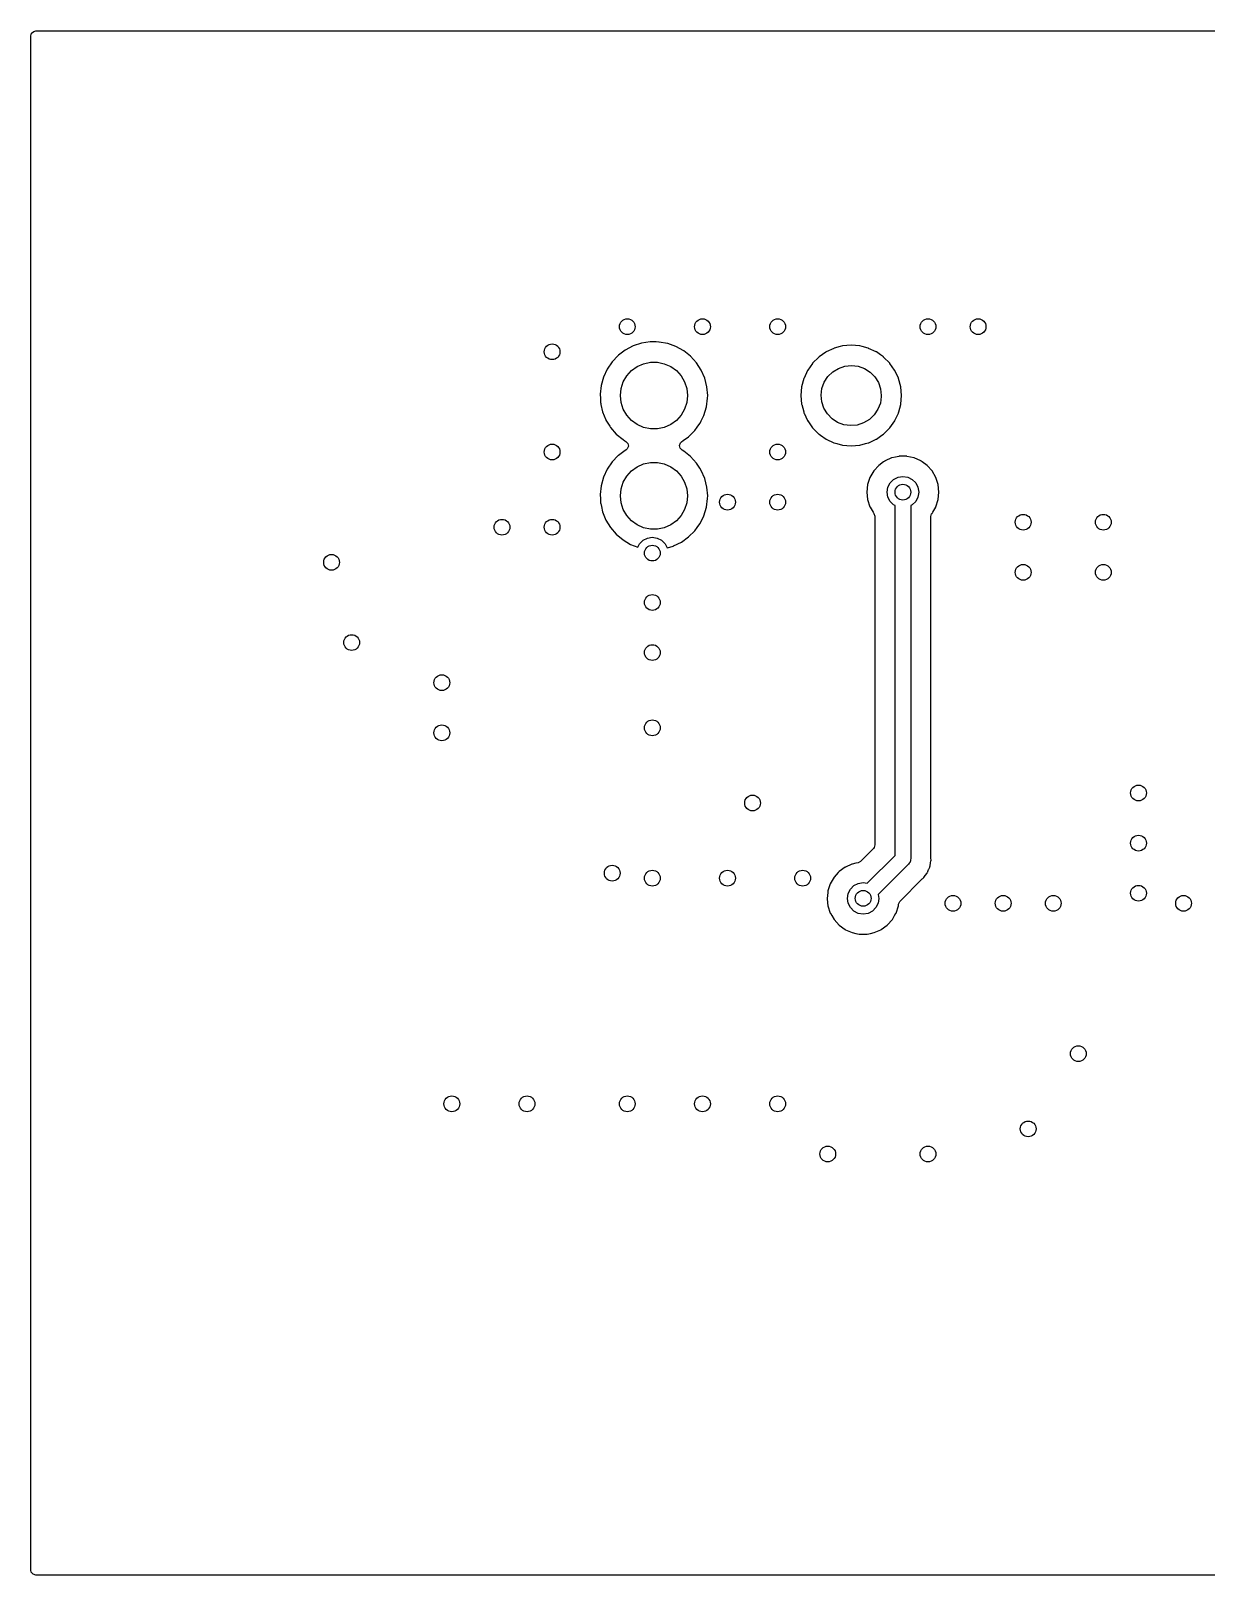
# Model space of a CAD drawing. Extents: x 4.34 to 6.68, y -4.43 to -2.89.
# Drawn here: x 4.341 to 5.514, y -4.431 to -2.891 of the extents above; entities that cross this region are included whole.
import ezdxf

# ---------------------------------------------------------------- set-up
doc = ezdxf.new("R2010")
doc.units = 0
doc.header["$MEASUREMENT"] = 0
doc.layers.add('BLACK', color=7, linetype='CONTINUOUS')

msp = doc.modelspace()

# ---------------------------------------------------------------- linework, layer by layer
at = {"layer": 'BLACK', "linetype": 'CONTINUOUS'}
for p, q in [((4.34108, -2.89587), (4.34186, -2.89319)), ((4.34186, -2.89319), (4.34398, -2.89136)), ((4.34398, -2.89136), (4.34604, -2.89091)), ((4.34604, -2.89091), (6.67612, -2.89091)), ((4.34108, -4.42595), (4.34108, -2.89587)), ((4.95021, -3.20241), (4.94185, -3.20514)), ((4.95891, -3.20107), (4.95021, -3.20241)), ((4.95911, -3.20108), (4.95891, -3.20107)), ((4.96479, -3.20115), (4.95911, -3.20108)), ((4.95911, -3.20108), (4.95911, -3.20108)), ((4.9677, -3.20118), (4.96479, -3.20115)), ((4.9679, -3.20122), (4.9677, -3.20118)), ((4.97616, -3.20269), (4.9679, -3.20122)), ((4.9679, -3.20122), (4.9679, -3.20122)), ((4.97636, -3.20272), (4.97616, -3.20269)), ((4.97616, -3.20269), (4.97616, -3.20269)), ((4.97655, -3.20279), (4.97636, -3.20272)), ((4.98446, -3.20559), (4.97655, -3.20279)), ((4.97655, -3.20279), (4.97655, -3.20279)), ((4.92702, -3.21448), (4.92094, -3.22084)), ((4.92718, -3.21436), (4.92702, -3.21448)), ((4.93389, -3.20932), (4.92718, -3.21436)), ((4.93405, -3.2092), (4.93389, -3.20932)), ((4.93389, -3.20932), (4.93389, -3.20932)), ((4.94185, -3.20514), (4.93405, -3.2092)), ((4.98465, -3.20566), (4.98446, -3.20559)), ((4.98446, -3.20559), (4.98446, -3.20559)), ((4.99235, -3.20991), (4.98465, -3.20566)), ((4.99251, -3.21004), (4.99235, -3.20991)), ((4.99909, -3.21524), (4.99251, -3.21004)), ((4.99251, -3.21004), (4.99251, -3.21004)), ((4.99925, -3.21536), (4.99909, -3.21524)), ((4.99909, -3.21524), (4.99909, -3.21524)), ((5.00517, -3.22187), (4.99925, -3.21536)), ((5.12723, -3.21615), (5.12104, -3.22234)), ((5.1274, -3.21602), (5.12723, -3.21615)), ((5.13422, -3.21125), (5.1274, -3.21602)), ((5.1274, -3.21602), (5.1274, -3.21602)), ((5.1344, -3.21113), (5.13422, -3.21125)), ((5.13422, -3.21125), (5.13422, -3.21125)), ((5.13459, -3.21104), (5.1344, -3.21113)), ((5.14213, -3.20752), (5.13459, -3.21104)), ((5.13459, -3.21104), (5.13459, -3.21104)), ((5.14233, -3.20743), (5.14213, -3.20752)), ((5.14213, -3.20752), (5.14213, -3.20752)), ((5.14254, -3.20737), (5.14233, -3.20743)), ((5.14856, -3.20576), (5.14254, -3.20737)), ((5.14254, -3.20737), (5.14254, -3.20737)), ((5.15078, -3.20516), (5.14856, -3.20576)), ((5.1595, -3.2044), (5.15078, -3.20516)), ((5.16822, -3.20516), (5.1595, -3.2044)), ((5.17044, -3.20576), (5.16822, -3.20516)), ((5.17646, -3.20737), (5.17044, -3.20576)), ((5.17667, -3.20743), (5.17646, -3.20737)), ((5.17646, -3.20737), (5.17646, -3.20737)), ((5.17687, -3.20752), (5.17667, -3.20743)), ((5.18441, -3.21104), (5.17687, -3.20752)), ((5.17687, -3.20752), (5.17687, -3.20752)), ((5.18461, -3.21113), (5.18441, -3.21104)), ((5.18441, -3.21104), (5.18441, -3.21104)), ((5.18862, -3.21394), (5.18461, -3.21113)), ((5.1916, -3.21602), (5.18862, -3.21394)), ((5.19178, -3.21615), (5.1916, -3.21602)), ((5.1916, -3.21602), (5.1916, -3.21602)), ((5.19796, -3.22234), (5.19178, -3.21615)), ((4.91599, -3.2281), (4.91228, -3.23608)), ((4.92094, -3.22084), (4.91599, -3.2281)), ((4.93558, -3.23494), (4.94026, -3.22974)), ((4.94026, -3.22974), (4.94592, -3.22563)), ((4.94592, -3.22563), (4.95231, -3.22279)), ((4.95231, -3.22279), (4.95915, -3.22133)), ((4.95915, -3.22133), (4.96615, -3.22133)), ((4.96615, -3.22133), (4.97299, -3.22279)), ((4.97299, -3.22279), (4.97938, -3.22563)), ((4.97938, -3.22563), (4.98504, -3.22974)), ((4.98504, -3.22974), (4.98972, -3.23494)), ((5.00995, -3.22925), (5.00517, -3.22187)), ((5.01345, -3.23732), (5.00995, -3.22925)), ((5.11593, -3.2297), (5.11241, -3.23724)), ((5.11602, -3.22951), (5.11593, -3.2297)), ((5.11593, -3.2297), (5.11593, -3.2297)), ((5.1162, -3.22925), (5.11602, -3.22951)), ((5.12091, -3.22251), (5.1162, -3.22925)), ((5.12104, -3.22234), (5.12091, -3.22251)), ((5.12091, -3.22251), (5.12091, -3.22251)), ((5.13625, -3.23565), (5.14103, -3.23097)), ((5.14103, -3.23097), (5.14673, -3.22747)), ((5.14673, -3.22747), (5.15306, -3.22531)), ((5.15306, -3.22531), (5.15971, -3.22461)), ((5.15971, -3.22461), (5.16635, -3.2254)), ((5.16635, -3.2254), (5.17265, -3.22765)), ((5.17265, -3.22765), (5.1783, -3.23123)), ((5.1783, -3.23123), (5.18301, -3.23598)), ((5.19809, -3.22251), (5.19796, -3.22234)), ((5.20281, -3.22925), (5.19809, -3.22251)), ((5.19809, -3.22251), (5.19809, -3.22251)), ((5.20298, -3.22951), (5.20281, -3.22925)), ((5.20308, -3.2297), (5.20298, -3.22951)), ((5.20659, -3.23724), (5.20308, -3.2297)), ((5.20308, -3.2297), (5.20308, -3.2297)), ((4.90993, -3.24456), (4.909, -3.2533)), ((4.91228, -3.23608), (4.90993, -3.24456)), ((4.92919, -3.25461), (4.92992, -3.24765)), ((4.92992, -3.24765), (4.93208, -3.241)), ((4.93208, -3.241), (4.93558, -3.23494)), ((4.98972, -3.23494), (4.99322, -3.241)), ((4.99322, -3.241), (4.99538, -3.24765)), ((4.99538, -3.24765), (4.99612, -3.25461)), ((5.0156, -3.24585), (5.01345, -3.23732)), ((5.01632, -3.25461), (5.0156, -3.24585)), ((5.11005, -3.24589), (5.10929, -3.25461)), ((5.11232, -3.23744), (5.11005, -3.24589)), ((5.11241, -3.23724), (5.11232, -3.23744)), ((5.1295, -3.25419), (5.13034, -3.24756)), ((5.13034, -3.24756), (5.13263, -3.24127)), ((5.13263, -3.24127), (5.13625, -3.23565)), ((5.18301, -3.23598), (5.18656, -3.24165)), ((5.18656, -3.24165), (5.18876, -3.24797)), ((5.18876, -3.24797), (5.1895, -3.25461)), ((5.20668, -3.23744), (5.20659, -3.23724)), ((5.20895, -3.24589), (5.20668, -3.23744)), ((5.20971, -3.25461), (5.20895, -3.24589)), ((4.909, -3.2533), (4.90901, -3.2535)), ((4.90901, -3.2535), (4.90901, -3.2535)), ((4.90901, -3.2535), (4.90923, -3.25723)), ((4.90923, -3.25723), (4.90951, -3.26208)), ((4.90951, -3.26208), (4.90955, -3.26228)), ((4.90955, -3.26228), (4.90955, -3.26228)), ((4.90955, -3.26228), (4.90983, -3.26354)), ((4.90983, -3.26354), (4.91144, -3.27066)), ((4.92992, -3.26157), (4.92919, -3.25461)), ((4.93208, -3.26822), (4.92992, -3.26157)), ((4.99538, -3.26157), (4.99322, -3.26822)), ((4.99612, -3.25461), (4.99538, -3.26157)), ((5.01511, -3.26595), (5.01625, -3.25723)), ((5.01625, -3.25723), (5.01632, -3.25461)), ((5.10929, -3.25461), (5.11005, -3.26333)), ((5.11005, -3.26333), (5.11011, -3.26354)), ((5.11011, -3.26354), (5.11207, -3.27085)), ((5.13016, -3.26085), (5.1295, -3.25419)), ((5.13227, -3.2672), (5.13016, -3.26085)), ((5.18856, -3.26207), (5.18618, -3.26832)), ((5.18949, -3.25545), (5.18856, -3.26207)), ((5.1895, -3.25461), (5.18949, -3.25545)), ((5.20693, -3.27085), (5.20889, -3.26354)), ((5.20889, -3.26354), (5.20895, -3.26333)), ((5.20895, -3.26333), (5.20971, -3.25461)), ((4.91144, -3.27066), (4.91475, -3.27881)), ((4.91475, -3.27881), (4.91485, -3.27898)), ((4.91485, -3.27898), (4.91863, -3.28514)), ((4.93558, -3.27428), (4.93208, -3.26822)), ((4.94026, -3.27948), (4.93558, -3.27428)), ((4.94592, -3.28359), (4.94026, -3.27948)), ((4.98504, -3.27948), (4.97938, -3.28359)), ((4.98972, -3.27428), (4.98504, -3.27948)), ((4.99322, -3.26822), (4.98972, -3.27428)), ((5.00865, -3.28225), (5.00982, -3.27989)), ((5.00982, -3.27989), (5.01246, -3.27455)), ((5.01246, -3.27455), (5.01255, -3.27437)), ((5.01246, -3.27455), (5.01246, -3.27455)), ((5.01255, -3.27437), (5.01511, -3.26595)), ((5.11207, -3.27085), (5.11232, -3.27178)), ((5.11232, -3.27178), (5.11241, -3.27198)), ((5.11241, -3.27198), (5.11241, -3.27198)), ((5.11241, -3.27198), (5.11593, -3.27952)), ((5.11593, -3.27952), (5.11593, -3.27952)), ((5.11593, -3.27952), (5.11602, -3.27972)), ((5.11602, -3.27972), (5.11614, -3.27989)), ((5.11614, -3.27989), (5.11614, -3.27989)), ((5.11614, -3.27989), (5.12091, -3.28671)), ((5.13573, -3.27292), (5.13227, -3.2672)), ((5.14038, -3.27773), (5.13573, -3.27292)), ((5.14597, -3.28139), (5.14038, -3.27773)), ((5.17764, -3.27851), (5.17189, -3.28193)), ((5.18248, -3.2739), (5.17764, -3.27851)), ((5.18618, -3.26832), (5.18248, -3.2739)), ((5.19809, -3.28671), (5.20286, -3.27989)), ((5.20286, -3.27989), (5.20298, -3.27972)), ((5.20286, -3.27989), (5.20286, -3.27989)), ((5.20298, -3.27972), (5.20308, -3.27952)), ((5.20308, -3.27952), (5.20659, -3.27198)), ((5.20308, -3.27952), (5.20308, -3.27952)), ((5.20659, -3.27198), (5.20668, -3.27178)), ((5.20659, -3.27198), (5.20659, -3.27198)), ((5.20668, -3.27178), (5.20693, -3.27085)), ((4.91863, -3.28514), (4.91934, -3.28631)), ((4.91934, -3.28631), (4.9251, -3.29296)), ((4.9251, -3.29296), (4.93187, -3.29857)), ((4.95231, -3.28644), (4.94592, -3.28359)), ((4.95915, -3.28789), (4.95231, -3.28644)), ((4.96615, -3.28789), (4.95915, -3.28789)), ((4.97299, -3.28644), (4.96615, -3.28789)), ((4.97938, -3.28359), (4.97299, -3.28644)), ((4.99197, -3.2994), (4.99729, -3.2956)), ((4.99729, -3.2956), (5.00352, -3.28939)), ((5.00352, -3.28939), (5.00586, -3.28613)), ((5.00586, -3.28613), (5.00853, -3.28242)), ((5.00853, -3.28242), (5.00865, -3.28225)), ((5.12091, -3.28671), (5.12104, -3.28689)), ((5.12104, -3.28689), (5.12723, -3.29308)), ((5.12723, -3.29308), (5.1274, -3.2932)), ((5.1274, -3.2932), (5.1274, -3.2932)), ((5.1274, -3.2932), (5.12881, -3.29418)), ((5.12881, -3.29418), (5.1344, -3.2981)), ((5.15224, -3.28372), (5.14597, -3.28139)), ((5.15887, -3.28461), (5.15224, -3.28372)), ((5.16553, -3.284), (5.15887, -3.28461)), ((5.17189, -3.28193), (5.16553, -3.284)), ((5.18461, -3.2981), (5.19019, -3.29418)), ((5.19019, -3.29418), (5.1916, -3.2932)), ((5.1916, -3.2932), (5.19178, -3.29308)), ((5.1916, -3.2932), (5.1916, -3.2932)), ((5.19178, -3.29308), (5.19796, -3.28689)), ((5.19796, -3.28689), (5.19809, -3.28671)), ((4.93389, -3.30932), (4.92718, -3.31436)), ((4.93187, -3.29857), (4.93359, -3.29958)), ((4.93359, -3.29958), (4.93475, -3.30026)), ((4.93405, -3.3092), (4.93389, -3.30932)), ((4.93389, -3.30932), (4.93389, -3.30932)), ((4.93454, -3.30894), (4.93405, -3.3092)), ((4.93614, -3.30763), (4.93454, -3.30894)), ((4.93475, -3.30026), (4.93667, -3.30229)), ((4.93719, -3.30504), (4.93614, -3.30763)), ((4.93667, -3.30229), (4.93719, -3.30504)), ((4.98817, -3.30429), (4.98916, -3.30168)), ((4.98876, -3.30703), (4.98817, -3.30429)), ((4.99072, -3.30901), (4.98876, -3.30703)), ((4.98916, -3.30168), (4.99024, -3.30063)), ((4.99024, -3.30063), (4.99197, -3.2994)), ((4.99235, -3.30991), (4.99072, -3.30901)), ((4.99251, -3.31004), (4.99235, -3.30991)), ((4.99909, -3.31524), (4.99251, -3.31004)), ((4.99251, -3.31004), (4.99251, -3.31004)), ((5.1344, -3.2981), (5.13459, -3.29819)), ((5.13459, -3.29819), (5.13459, -3.29819)), ((5.13459, -3.29819), (5.14208, -3.30168)), ((5.14208, -3.30168), (5.14233, -3.30179)), ((5.14233, -3.30179), (5.14254, -3.30185)), ((5.14254, -3.30185), (5.14254, -3.30185)), ((5.14254, -3.30185), (5.14513, -3.30254)), ((5.14513, -3.30254), (5.15078, -3.30406)), ((5.15078, -3.30406), (5.1595, -3.30482)), ((5.1595, -3.30482), (5.16822, -3.30406)), ((5.16822, -3.30406), (5.17387, -3.30254)), ((5.17387, -3.30254), (5.17646, -3.30185)), ((5.17646, -3.30185), (5.17667, -3.30179)), ((5.17646, -3.30185), (5.17646, -3.30185)), ((5.17667, -3.30179), (5.17692, -3.30168)), ((5.17692, -3.30168), (5.18441, -3.29819)), ((5.18441, -3.29819), (5.18461, -3.2981)), ((5.18441, -3.29819), (5.18441, -3.29819)), ((4.92094, -3.32084), (4.91599, -3.3281)), ((4.92702, -3.31448), (4.92094, -3.32084)), ((4.92718, -3.31436), (4.92702, -3.31448)), ((4.94026, -3.32974), (4.94592, -3.32563)), ((4.94592, -3.32563), (4.95231, -3.32279)), ((4.95231, -3.32279), (4.95915, -3.32133)), ((4.95915, -3.32133), (4.96615, -3.32133)), ((4.96615, -3.32133), (4.97299, -3.32279)), ((4.97299, -3.32279), (4.97938, -3.32563)), ((4.97938, -3.32563), (4.98504, -3.32974)), ((4.99925, -3.31536), (4.99909, -3.31524)), ((4.99909, -3.31524), (4.99909, -3.31524)), ((5.00517, -3.32187), (4.99925, -3.31536)), ((5.00528, -3.32204), (5.00517, -3.32187)), ((5.00839, -3.32685), (5.00528, -3.32204)), ((5.00528, -3.32204), (5.00528, -3.32204)), ((5.18701, -3.32418), (5.18198, -3.32977)), ((5.19182, -3.32069), (5.18701, -3.32418)), ((5.19288, -3.31992), (5.19182, -3.32069)), ((5.19309, -3.31976), (5.19288, -3.31992)), ((5.19288, -3.31992), (5.19288, -3.31992)), ((5.19333, -3.31966), (5.19309, -3.31976)), ((5.19972, -3.31681), (5.19333, -3.31966)), ((5.19333, -3.31966), (5.19333, -3.31966)), ((5.19996, -3.31671), (5.19972, -3.31681)), ((5.19972, -3.31681), (5.19972, -3.31681)), ((5.20364, -3.31592), (5.19996, -3.31671)), ((5.20706, -3.3152), (5.20364, -3.31592)), ((5.20732, -3.31514), (5.20706, -3.3152)), ((5.20706, -3.3152), (5.20706, -3.3152)), ((5.21483, -3.31514), (5.20732, -3.31514)), ((5.21509, -3.3152), (5.21483, -3.31514)), ((5.21851, -3.31592), (5.21509, -3.3152)), ((5.21509, -3.3152), (5.21509, -3.3152)), ((5.22219, -3.31671), (5.21851, -3.31592)), ((5.22243, -3.31681), (5.22219, -3.31671)), ((5.22882, -3.31966), (5.22243, -3.31681)), ((5.22243, -3.31681), (5.22243, -3.31681)), ((5.22906, -3.31976), (5.22882, -3.31966)), ((5.22882, -3.31966), (5.22882, -3.31966)), ((5.22927, -3.31992), (5.22906, -3.31976)), ((5.23033, -3.32069), (5.22927, -3.31992)), ((5.22927, -3.31992), (5.22927, -3.31992)), ((5.23514, -3.32418), (5.23033, -3.32069)), ((5.24017, -3.32977), (5.23514, -3.32418)), ((4.91228, -3.33608), (4.90993, -3.34456)), ((4.91599, -3.3281), (4.91228, -3.33608)), ((4.92992, -3.34765), (4.93208, -3.341)), ((4.93208, -3.341), (4.93558, -3.33494)), ((4.93558, -3.33494), (4.94026, -3.32974)), ((4.98504, -3.32974), (4.98972, -3.33494)), ((4.98972, -3.33494), (4.99322, -3.341)), ((4.99322, -3.341), (4.99538, -3.34765)), ((5.00995, -3.32925), (5.00839, -3.32685)), ((5.01345, -3.33732), (5.00995, -3.32925)), ((5.0156, -3.34585), (5.01345, -3.33732)), ((5.17822, -3.33628), (5.1759, -3.34343)), ((5.18198, -3.32977), (5.17822, -3.33628)), ((5.1961, -3.34604), (5.19834, -3.34165)), ((5.19834, -3.34165), (5.20182, -3.33817)), ((5.20182, -3.33817), (5.20621, -3.33593)), ((5.20621, -3.33593), (5.21108, -3.33516)), ((5.21108, -3.33516), (5.21594, -3.33593)), ((5.21594, -3.33593), (5.22033, -3.33817)), ((5.22033, -3.33817), (5.22382, -3.34165)), ((5.22382, -3.34165), (5.22605, -3.34604)), ((5.24393, -3.33628), (5.24017, -3.32977)), ((5.24625, -3.34343), (5.24393, -3.33628)), ((4.90993, -3.34456), (4.909, -3.3533)), ((4.909, -3.3533), (4.90901, -3.3535)), ((4.90901, -3.3535), (4.90923, -3.35723)), ((4.90901, -3.3535), (4.90901, -3.3535)), ((4.92919, -3.35461), (4.92992, -3.34765)), ((4.92992, -3.36157), (4.92919, -3.35461)), ((4.99538, -3.34765), (4.99612, -3.35461)), ((4.99612, -3.35461), (4.99538, -3.36157)), ((5.01632, -3.35461), (5.0156, -3.34585)), ((5.01625, -3.35723), (5.01632, -3.35461)), ((5.1759, -3.34343), (5.17511, -3.35091)), ((5.17511, -3.35091), (5.1759, -3.35839)), ((5.19533, -3.35091), (5.1961, -3.34604)), ((5.1961, -3.35578), (5.19533, -3.35091)), ((5.19834, -3.36017), (5.1961, -3.35578)), ((5.22605, -3.35578), (5.22382, -3.36017)), ((5.22605, -3.34604), (5.22682, -3.35091)), ((5.22682, -3.35091), (5.22605, -3.35578)), ((5.24704, -3.35091), (5.24625, -3.34343)), ((5.24625, -3.35839), (5.24704, -3.35091)), ((4.90923, -3.35723), (4.90951, -3.36208)), ((4.90951, -3.36208), (4.90955, -3.36228)), ((4.90955, -3.36228), (4.90955, -3.36228)), ((4.90955, -3.36228), (4.91023, -3.36529)), ((4.91023, -3.36529), (4.91144, -3.37066)), ((4.91144, -3.37066), (4.91475, -3.37881)), ((4.93208, -3.36822), (4.92992, -3.36157)), ((4.93558, -3.37428), (4.93208, -3.36822)), ((4.99322, -3.36822), (4.98972, -3.37428)), ((4.99538, -3.36157), (4.99322, -3.36822)), ((5.01255, -3.37437), (5.01511, -3.36595)), ((5.01511, -3.36595), (5.01625, -3.35723)), ((5.1759, -3.35839), (5.17822, -3.36554)), ((5.17822, -3.36554), (5.17835, -3.36576)), ((5.17835, -3.36576), (5.17835, -3.36576)), ((5.17835, -3.36576), (5.18129, -3.37085)), ((5.18129, -3.37085), (5.18198, -3.37205)), ((5.18198, -3.37205), (5.18215, -3.37224)), ((5.18215, -3.37224), (5.18223, -3.37236)), ((5.18223, -3.37236), (5.18317, -3.37499)), ((5.20182, -3.36365), (5.19834, -3.36017)), ((5.2032, -3.36436), (5.20182, -3.36365)), ((5.2032, -3.71311), (5.2032, -3.36436)), ((5.22033, -3.36365), (5.21895, -3.36436)), ((5.21895, -3.36436), (5.21895, -3.71638)), ((5.22382, -3.36017), (5.22033, -3.36365)), ((5.23897, -3.37527), (5.23976, -3.37259)), ((5.23976, -3.37259), (5.23992, -3.37236)), ((5.23992, -3.37236), (5.24, -3.37224)), ((5.24, -3.37224), (5.24017, -3.37205)), ((5.24017, -3.37205), (5.24087, -3.37085)), ((5.24087, -3.37085), (5.2438, -3.36576)), ((5.2438, -3.36576), (5.24393, -3.36554)), ((5.2438, -3.36576), (5.2438, -3.36576)), ((5.24393, -3.36554), (5.24625, -3.35839)), ((4.91475, -3.37881), (4.91934, -3.38631)), ((4.91934, -3.38631), (4.9251, -3.39296)), ((4.94026, -3.37948), (4.93558, -3.37428)), ((4.94592, -3.38359), (4.94026, -3.37948)), ((4.95231, -3.38644), (4.94592, -3.38359)), ((4.95915, -3.38789), (4.95231, -3.38644)), ((4.96615, -3.38789), (4.95915, -3.38789)), ((4.97299, -3.38644), (4.96615, -3.38789)), ((4.97938, -3.38359), (4.97299, -3.38644)), ((4.98504, -3.37948), (4.97938, -3.38359)), ((4.98972, -3.37428), (4.98504, -3.37948)), ((5.00352, -3.38939), (5.00586, -3.38613)), ((5.00586, -3.38613), (5.00853, -3.38242)), ((5.00853, -3.38242), (5.00865, -3.38225)), ((5.00865, -3.38225), (5.01255, -3.37437)), ((5.18317, -3.37499), (5.18318, -3.37527)), ((5.18318, -3.37527), (5.18318, -3.70276)), ((5.23897, -3.7154), (5.23897, -3.37527)), ((4.9251, -3.39296), (4.93187, -3.39857)), ((4.93187, -3.39857), (4.93946, -3.40301)), ((4.93946, -3.40301), (4.94662, -3.40574)), ((4.94662, -3.40574), (4.94831, -3.40242)), ((4.94831, -3.40242), (4.9518, -3.39894)), ((4.9518, -3.39894), (4.95619, -3.3967)), ((4.95619, -3.3967), (4.96105, -3.39593)), ((4.96105, -3.39593), (4.96592, -3.3967)), ((4.96592, -3.3967), (4.97031, -3.39894)), ((4.97031, -3.39894), (4.97379, -3.40242)), ((4.97379, -3.40242), (4.97587, -3.40649)), ((4.98223, -3.40458), (4.99013, -3.40071)), ((4.99013, -3.40071), (4.99729, -3.3956)), ((4.99729, -3.3956), (5.00352, -3.38939)), ((4.97587, -3.40649), (4.98204, -3.40464)), ((4.98204, -3.40464), (4.98223, -3.40458)), ((4.98204, -3.40464), (4.98204, -3.40464)), ((5.18173, -3.70627), (5.16881, -3.71918)), ((5.18239, -3.70544), (5.18173, -3.70627)), ((5.18318, -3.70276), (5.18239, -3.70544)), ((5.15345, -3.72487), (5.14737, -3.72928)), ((5.15369, -3.72476), (5.15345, -3.72487)), ((5.16008, -3.72191), (5.15369, -3.72476)), ((5.15369, -3.72476), (5.15369, -3.72476)), ((5.16032, -3.72181), (5.16008, -3.72191)), ((5.16008, -3.72191), (5.16008, -3.72191)), ((5.16426, -3.72097), (5.16032, -3.72181)), ((5.16634, -3.72053), (5.16426, -3.72097)), ((5.16881, -3.71918), (5.16634, -3.72053)), ((5.17541, -3.74089), (5.2032, -3.71311)), ((5.21664, -3.72194), (5.18655, -3.75203)), ((5.21734, -3.72082), (5.21664, -3.72194)), ((5.21816, -3.7198), (5.21734, -3.72082)), ((5.21827, -3.71935), (5.21816, -3.7198)), ((5.21851, -3.71897), (5.21827, -3.71935)), ((5.21865, -3.71766), (5.21851, -3.71897)), ((5.21895, -3.71638), (5.21865, -3.71766)), ((5.23685, -3.72706), (5.23777, -3.72504)), ((5.23777, -3.72504), (5.23789, -3.72477)), ((5.23789, -3.72477), (5.23794, -3.72448)), ((5.23794, -3.72448), (5.23797, -3.72438)), ((5.23797, -3.72438), (5.23816, -3.72374)), ((5.23816, -3.72374), (5.23818, -3.72364)), ((5.23818, -3.72364), (5.23829, -3.72336)), ((5.23829, -3.72336), (5.23862, -3.72086)), ((5.23862, -3.72086), (5.23866, -3.72061)), ((5.23866, -3.72061), (5.23906, -3.71843)), ((5.23898, -3.71568), (5.23897, -3.7154)), ((5.23912, -3.71813), (5.23898, -3.71568)), ((5.23906, -3.71843), (5.23912, -3.71813)), ((5.13858, -3.74138), (5.13625, -3.74853)), ((5.14234, -3.73487), (5.13858, -3.74138)), ((5.1465, -3.73025), (5.14234, -3.73487)), ((5.14719, -3.72948), (5.1465, -3.73025)), ((5.14737, -3.72928), (5.14719, -3.72948)), ((5.14719, -3.72948), (5.14719, -3.72948)), ((5.16218, -3.74327), (5.16657, -3.74103)), ((5.16657, -3.74103), (5.17143, -3.74026)), ((5.17143, -3.74026), (5.17541, -3.74089)), ((5.20823, -3.75866), (5.22999, -3.7369)), ((5.22999, -3.7369), (5.23024, -3.73667)), ((5.23024, -3.73667), (5.23088, -3.73611)), ((5.23088, -3.73611), (5.23196, -3.73517)), ((5.23196, -3.73517), (5.2334, -3.73311)), ((5.2334, -3.73311), (5.23356, -3.7329)), ((5.23356, -3.7329), (5.23493, -3.73116)), ((5.23493, -3.73116), (5.23511, -3.73092)), ((5.23511, -3.73092), (5.23523, -3.73065)), ((5.23523, -3.73065), (5.23529, -3.73056)), ((5.23529, -3.73056), (5.23562, -3.72998)), ((5.23562, -3.72998), (5.23567, -3.72989)), ((5.23567, -3.72989), (5.23584, -3.72965)), ((5.23584, -3.72965), (5.23595, -3.72937)), ((5.23595, -3.72937), (5.23675, -3.7273)), ((5.23595, -3.72937), (5.23595, -3.72937)), ((5.23675, -3.7273), (5.23685, -3.72706)), ((5.13607, -3.75029), (5.13547, -3.75601)), ((5.13547, -3.75601), (5.13549, -3.75627)), ((5.13549, -3.75627), (5.13595, -3.76056)), ((5.13623, -3.74879), (5.13607, -3.75029)), ((5.13625, -3.74853), (5.13623, -3.74879)), ((5.13623, -3.74879), (5.13623, -3.74879)), ((5.15568, -3.75601), (5.15646, -3.75115)), ((5.15646, -3.76088), (5.15568, -3.75601)), ((5.15646, -3.75115), (5.15869, -3.74676)), ((5.15869, -3.74676), (5.16218, -3.74327)), ((5.18718, -3.75601), (5.18641, -3.76088)), ((5.18655, -3.75203), (5.18718, -3.75601)), ((5.13595, -3.76056), (5.13625, -3.76349)), ((5.13625, -3.76349), (5.13858, -3.77064)), ((5.13858, -3.77064), (5.13871, -3.77087)), ((5.13871, -3.77087), (5.13871, -3.77087)), ((5.13871, -3.77087), (5.14004, -3.77318)), ((5.15869, -3.76527), (5.15646, -3.76088)), ((5.16218, -3.76875), (5.15869, -3.76527)), ((5.16657, -3.77099), (5.16218, -3.76875)), ((5.17143, -3.77176), (5.16657, -3.77099)), ((5.1763, -3.77099), (5.17143, -3.77176)), ((5.18069, -3.76875), (5.1763, -3.77099)), ((5.18417, -3.76527), (5.18069, -3.76875)), ((5.18641, -3.76088), (5.18417, -3.76527)), ((5.20282, -3.77318), (5.20416, -3.77087)), ((5.20416, -3.77087), (5.20429, -3.77064)), ((5.20416, -3.77087), (5.20416, -3.77087)), ((5.20429, -3.77064), (5.20661, -3.76349)), ((5.20661, -3.76349), (5.2068, -3.76165)), ((5.2068, -3.76165), (5.20787, -3.75907)), ((5.20787, -3.75907), (5.20823, -3.75866)), ((5.14004, -3.77318), (5.14234, -3.77715)), ((5.14234, -3.77715), (5.14737, -3.78274)), ((5.14737, -3.78274), (5.15345, -3.78716)), ((5.15345, -3.78716), (5.15369, -3.78726)), ((5.15369, -3.78726), (5.15369, -3.78726)), ((5.15369, -3.78726), (5.15703, -3.78875)), ((5.18583, -3.78875), (5.18918, -3.78726)), ((5.18918, -3.78726), (5.18941, -3.78716)), ((5.18918, -3.78726), (5.18918, -3.78726)), ((5.18941, -3.78716), (5.1955, -3.78274)), ((5.1955, -3.78274), (5.20053, -3.77715)), ((5.20053, -3.77715), (5.20282, -3.77318)), ((5.15703, -3.78875), (5.16032, -3.79022)), ((5.16032, -3.79022), (5.164, -3.791)), ((5.164, -3.791), (5.16742, -3.79173)), ((5.16742, -3.79173), (5.16742, -3.79173)), ((5.16742, -3.79173), (5.16767, -3.79178)), ((5.16767, -3.79178), (5.17519, -3.79178)), ((5.17519, -3.79178), (5.17545, -3.79173)), ((5.17545, -3.79173), (5.17887, -3.791)), ((5.17545, -3.79173), (5.17545, -3.79173)), ((5.17887, -3.791), (5.18255, -3.79022)), ((5.18255, -3.79022), (5.18583, -3.78875)), ((4.34152, -4.42801), (4.34108, -4.42595)), ((4.34335, -4.43012), (4.34152, -4.42801)), ((4.34604, -4.43091), (4.34335, -4.43012)), ((6.08316, -4.43091), (4.34604, -4.43091))]:
    msp.add_line(p, q, dxfattribs=at)
at = {"layer": 'BLACK'}
for centre in [(4.93608, -3.18591), (5.01108, -3.18591), (5.08608, -3.18591), (5.23608, -3.18591), (5.28608, -3.18591), (4.86108, -3.21091), (4.86108, -3.31091), (5.08608, -3.31091), (5.03608, -3.36091), (5.08608, -3.36091), (5.21108, -3.35091), (4.81108, -3.38591), (4.86108, -3.38591), (5.33108, -3.38091), (5.41108, -3.38091), (4.64108, -3.42091), (4.96105, -3.41168), (5.33108, -3.43091), (5.41108, -3.43091), (4.96108, -3.46091), (4.66108, -3.50091), (4.96108, -3.51091), (4.75108, -3.54091), (4.75108, -3.59091), (4.96108, -3.58591), (5.44608, -3.65091), (5.06108, -3.66091), (5.44608, -3.70091), (4.92108, -3.73091), (4.96108, -3.73591), (5.03608, -3.73591), (5.11108, -3.73591), (5.17143, -3.75601), (5.26108, -3.76091), (5.31108, -3.76091), (5.36108, -3.76091), (5.44608, -3.75091), (5.49108, -3.76091), (5.38608, -3.91091), (4.76108, -3.96091), (4.83608, -3.96091), (4.93608, -3.96091), (5.01108, -3.96091), (5.08608, -3.96091), (5.33608, -3.98591), (5.13608, -4.01091), (5.23608, -4.01091)]:
    msp.add_circle(centre, 0.00787, dxfattribs=at)

doc.saveas('drawing.dxf')
